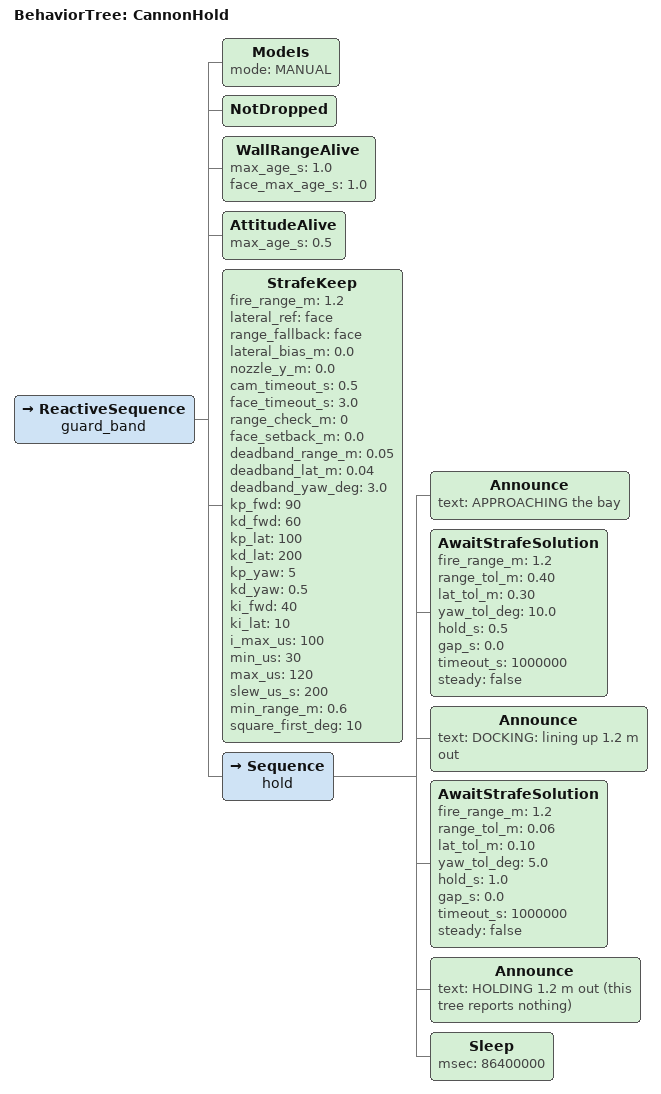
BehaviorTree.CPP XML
<?xml version="1.0"?>
<root BTCPP_format="4" main_tree_to_execute="CannonHold">
  <BehaviorTree ID="CannonHold">
    <ReactiveSequence name="guard_band">

      <ModeIs mode="MANUAL"/>
      <NotDropped/>
      <!-- the LiDAR's wall, or the camera's face while it brings the boat in -->
      <WallRangeAlive max_age_s="1.0" face_max_age_s="1.0"/>
      <AttitudeAlive max_age_s="0.5"/>

      <StrafeKeep fire_range_m="1.2" lateral_ref="face" range_fallback="face"
                  lateral_bias_m="0.0" nozzle_y_m="0.0"
                  cam_timeout_s="0.5" face_timeout_s="3.0"
                  range_check_m="0" face_setback_m="0.0"
                  deadband_range_m="0.05" deadband_lat_m="0.04" deadband_yaw_deg="3.0"
                  kp_fwd="90" kd_fwd="60" kp_lat="100" kd_lat="200" kp_yaw="5" kd_yaw="0.5"
                  ki_fwd="40" ki_lat="10" i_max_us="100"
                  min_us="30" max_us="120" slew_us_s="200"
                  min_range_m="0.6" square_first_deg="10"/>

      <Sequence name="hold">
        <Announce text="APPROACHING the bay"/>
        <AwaitStrafeSolution fire_range_m="1.2" range_tol_m="0.40" lat_tol_m="0.30"
                             yaw_tol_deg="10.0" hold_s="0.5" gap_s="0.0" timeout_s="1000000"
                             steady="false"/>
        <Announce text="DOCKING: lining up 1.2 m out"/>
        <!-- the cannon aims itself: the hull need not be still to count -->
        <AwaitStrafeSolution fire_range_m="1.2" range_tol_m="0.06" lat_tol_m="0.10"
                             yaw_tol_deg="5.0" hold_s="1.0" gap_s="0.0" timeout_s="1000000"
                             steady="false"/>
        <Announce text="HOLDING 1.2 m out (this tree reports nothing)"/>
        <Sleep msec="86400000"/>
      </Sequence>

    </ReactiveSequence>
  </BehaviorTree>
</root>
